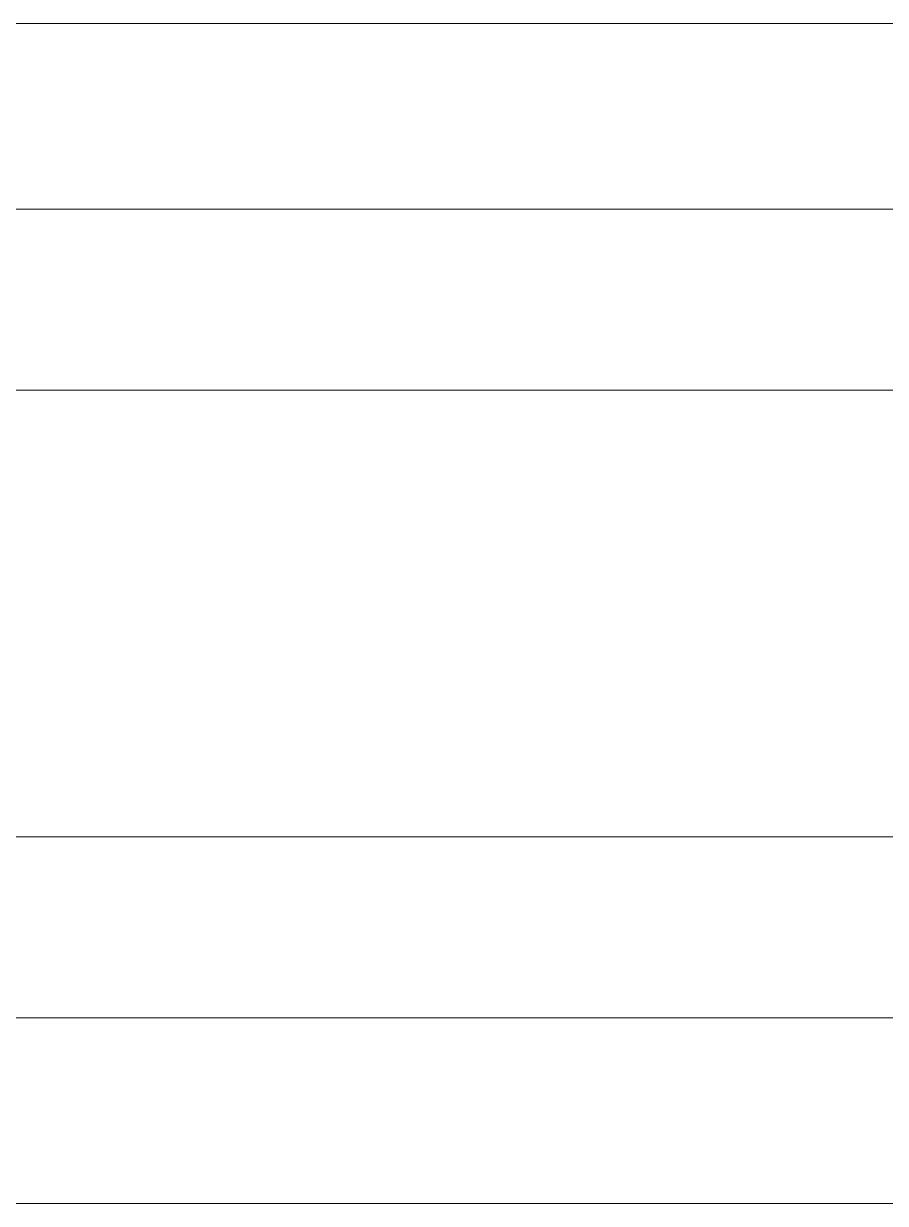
# Model space of a CAD drawing. Header units: millimetres. Extents: x 4664 to 8864, y -38 to 2932.
# Drawn here: x 7822.26 to 7827.81, y 1766.33 to 1773.92 of the extents above; entities that cross this region are included whole.
import ezdxf

# ---------------------------------------------------------------- set-up
doc = ezdxf.new("R2010")
doc.units = ezdxf.units.MM

msp = doc.modelspace()

# ---------------------------------------------------------------- linework, layer by layer
at = {"lineweight": 5}
for p, q in [((7833.8887, 1773.9229), (7812.5709, 1773.9229)), ((7812.9826, 1772.7283), (7833.5016, 1772.7283)), ((7828.05, 1771.5631), (7809.6476, 1771.5631)), ((7828.05, 1768.69), (7809.6476, 1768.69)), ((7835.8361, 1767.5248), (7812.9826, 1767.5248)), ((7812.5709, 1766.3302), (7836.1981, 1766.3302))]:
    msp.add_line(p, q, dxfattribs=at)

doc.saveas('drawing.dxf')
